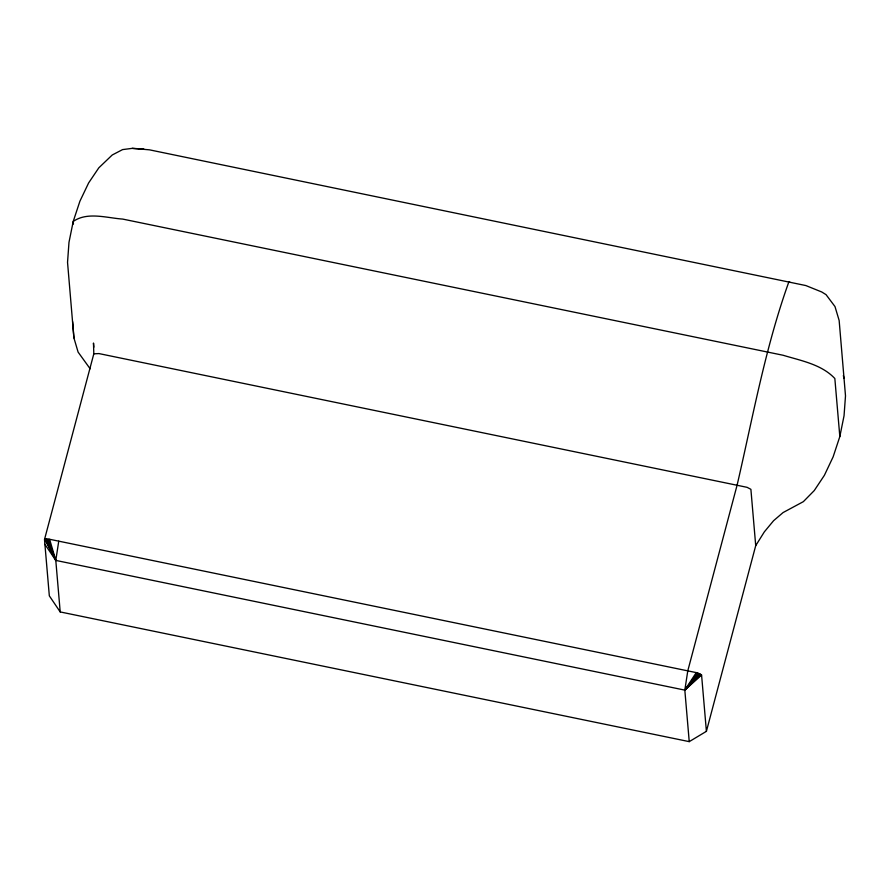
<?xml version="1.0" encoding="UTF-8"?>
<svg xmlns="http://www.w3.org/2000/svg" width="890" height="890" viewBox="0 0 890 890"><rect width="100%" height="100%" fill="white"/><g stroke="black" fill="none" stroke-linecap="round" stroke-linejoin="round"><path stroke-width="1.33" d="M58.751 541.153L55.792 560.411L60.209 611.931L689.238 741.637L706.404 731.335L755.721 545.637L764.343 531.864L773.599 520.683L783.1 512.551L803.37 501.649L814.25 490.568L824.396 475.305L833.118 456.893L839.826 436.578L844.043 415.764L845.5 395.85L839.148 320.489L834.987 306.56L826.042 294.646L821.759 291.987L805.839 285.557L149.398 149.82L132.254 148.363L122.575 149.598L112.229 154.994L98.812 167.832L88.644 182.906L79.911 201.196L73.214 221.465L68.986 242.325L67.54 262.361L73.915 337.911L78.098 352.095L90.146 368.783M689.238 741.637L684.822 690.117L687.781 670.86L737.098 485.161C752.884 417.154 765.111 348.079 788.751 282.175L789.675 281.852M93.839 347.167L93.483 343.039L93.817 353.82L44.5 539.518L49.328 595.844L60.209 611.931M44.912 544.324L55.792 560.411L684.822 690.117L696.247 672.606L697.782 673.029L701.576 675.009L706.404 731.335M701.576 675.009L684.822 690.117L697.782 673.029M701.131 674.531L684.822 690.117L699.173 673.508M684.822 690.117L700.308 674.019M93.817 353.82L98.912 353.575L747.099 487.331L750.893 489.311L755.721 545.637M44.878 539.218L55.792 560.411L49.606 539.273L44.878 539.218L55.792 560.411L48.082 539.062M139.318 148.797L143.857 149.053M132.254 148.363L138.918 148.752M49.606 539.273L696.247 672.606M45.635 539.029L55.792 560.411L46.736 538.973M843.331 375.625L844.087 378.205M839.826 436.578L834.842 378.517C821.57 364.355 800.989 360.684 783.133 355.266L122.72 219.085C106.8 217.972 87.32 211.542 73.214 221.465L73.436 224.046M72.613 321.624L73.915 337.911"/></g></svg>
